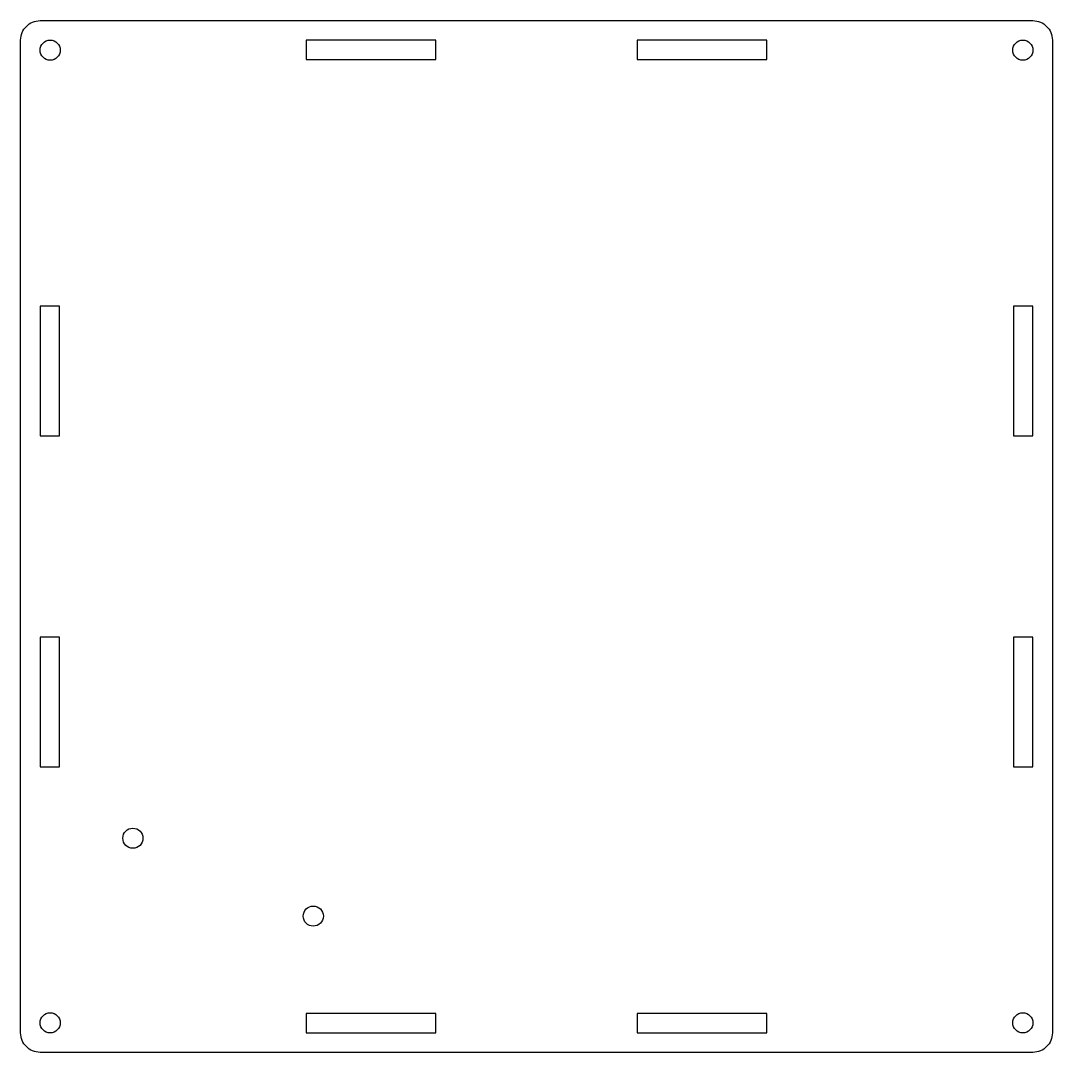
# Model space of a CAD drawing. Header units: millimetres. Extents: x -13 to 146, y -156 to 3.
import ezdxf

# ---------------------------------------------------------------- set-up
doc = ezdxf.new("R2010")
doc.units = ezdxf.units.MM
doc.layers.get('0').update_dxf_attribs({"linetype": 'CONTINUOUS'})

msp = doc.modelspace()

# ---------------------------------------------------------------- linework, layer by layer
msp.add_lwpolyline([(146, -153, -0.414214), (143, -156), (-10, -156, -0.414214), (-13, -153), (-13, 0, -0.414214), (-10, 3), (143, 3, -0.414214), (146, 0)], format="xyb", close=True)
for points in [[(51, 0), (31, 0), (31, -3.01), (51, -3.01)], [(82, 0), (82, -3.01), (102, -3.01), (102, 0)], [(-10, -61), (-7, -61), (-7, -41), (-10, -41)], [(143, -61), (143, -41), (139.99, -41), (139.99, -61)], [(-10, -112), (-7, -112), (-7, -92), (-10, -92)], [(143, -92), (139.99, -92), (139.99, -112), (143, -112)], [(51, -153), (51, -149.99), (31, -149.99), (31, -153)], [(82, -153), (102, -153), (102, -149.99), (82, -149.99)]]:
    msp.add_lwpolyline(points, close=True)
for centre in [(-8.45, -1.55), (141.45, -1.55), (4.3, -123), (32.1, -135), (-8.45, -151.45), (141.45, -151.45)]:
    msp.add_circle(centre, 1.55)

doc.saveas('drawing.dxf')
